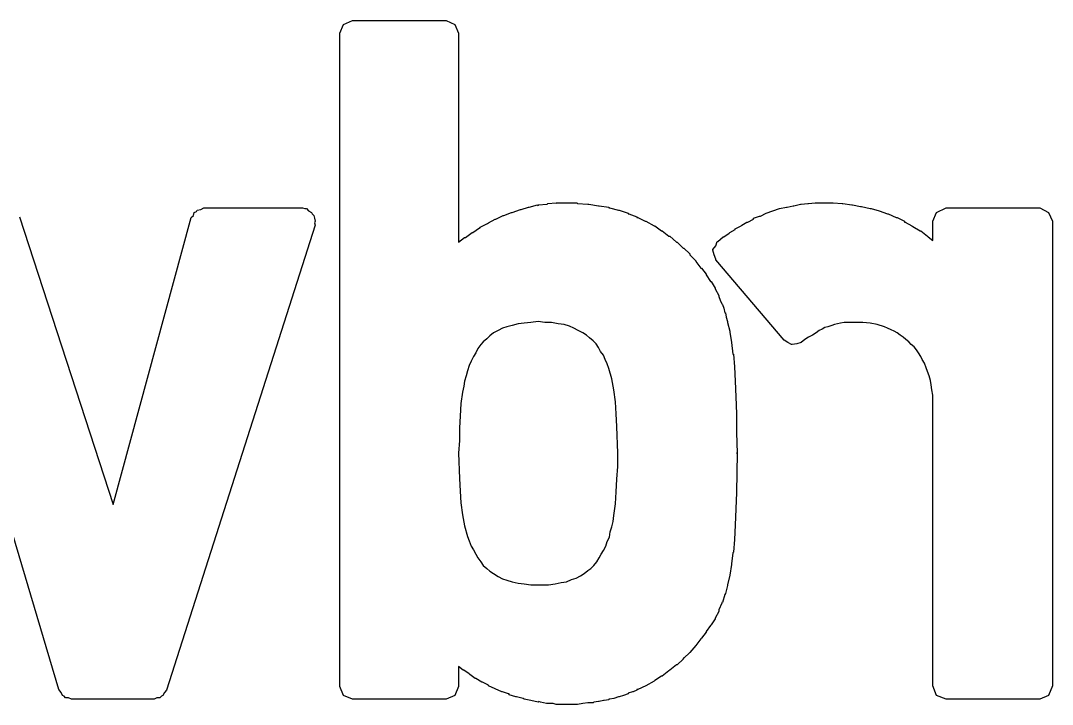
# Model space of a CAD drawing. Extents: x 135.7 to 179.4, y -147.5 to -55.1.
# Drawn here: x 173.593 to 174.981, y -147.504 to -146.584 of the extents above; entities that cross this region are included whole.
import ezdxf

# ---------------------------------------------------------------- set-up
doc = ezdxf.new("R2010")
doc.units = 0
doc.layers.add('BLACK', color=7, linetype='CONTINUOUS')

msp = doc.modelspace()

# ---------------------------------------------------------------- linework, layer by layer
at = {"layer": 'BLACK', "linetype": 'CONTINUOUS'}
for p, q in [((174.022, -146.601), (174.027, -146.589)), ((174.027, -146.589), (174.039, -146.584)), ((174.039, -146.584), (174.165, -146.584)), ((174.165, -146.584), (174.177, -146.589)), ((174.177, -146.589), (174.182, -146.601)), ((174.022, -147.48), (174.022, -146.601)), ((174.182, -146.601), (174.182, -146.882)), ((174.277, -146.835), (174.288, -146.832)), ((174.288, -146.832), (174.289, -146.833)), ((174.289, -146.832), (174.301, -146.831)), ((174.289, -146.833), (174.289, -146.832)), ((174.301, -146.831), (174.302, -146.83)), ((174.301, -146.831), (174.301, -146.831)), ((174.302, -146.83), (174.313, -146.829)), ((174.313, -146.829), (174.314, -146.83)), ((174.314, -146.83), (174.314, -146.829)), ((174.314, -146.829), (174.326, -146.829)), ((174.326, -146.829), (174.327, -146.829)), ((174.327, -146.829), (174.327, -146.829)), ((174.327, -146.829), (174.341, -146.829)), ((174.341, -146.829), (174.342, -146.83)), ((174.342, -146.83), (174.342, -146.83)), ((174.342, -146.83), (174.356, -146.831)), ((174.356, -146.831), (174.356, -146.831)), ((174.356, -146.831), (174.357, -146.831)), ((174.357, -146.831), (174.37, -146.833)), ((174.37, -146.833), (174.371, -146.833)), ((174.371, -146.833), (174.371, -146.833)), ((174.371, -146.833), (174.384, -146.835)), ((174.624, -146.835), (174.632, -146.833)), ((174.632, -146.833), (174.633, -146.833)), ((174.633, -146.833), (174.642, -146.831)), ((174.633, -146.833), (174.633, -146.833)), ((174.642, -146.831), (174.642, -146.831)), ((174.642, -146.831), (174.643, -146.831)), ((174.643, -146.831), (174.652, -146.83)), ((174.652, -146.83), (174.652, -146.83)), ((174.652, -146.83), (174.653, -146.83)), ((174.653, -146.83), (174.662, -146.829)), ((174.662, -146.829), (174.662, -146.829)), ((174.662, -146.829), (174.663, -146.829)), ((174.663, -146.829), (174.672, -146.829)), ((174.672, -146.829), (174.672, -146.829)), ((174.672, -146.829), (174.673, -146.829)), ((174.673, -146.829), (174.685, -146.829)), ((174.685, -146.829), (174.686, -146.829)), ((174.686, -146.829), (174.686, -146.829)), ((174.686, -146.829), (174.698, -146.83)), ((174.698, -146.83), (174.699, -146.83)), ((174.699, -146.83), (174.699, -146.83)), ((174.699, -146.83), (174.711, -146.832)), ((174.711, -146.832), (174.711, -146.832)), ((174.711, -146.832), (174.712, -146.832)), ((174.712, -146.832), (174.723, -146.834)), ((173.822, -146.849), (173.825, -146.846)), ((173.825, -146.846), (173.826, -146.842)), ((173.826, -146.842), (173.829, -146.841)), ((173.829, -146.841), (173.83, -146.839)), ((173.83, -146.839), (173.835, -146.838)), ((173.835, -146.838), (173.839, -146.836)), ((173.839, -146.836), (173.972, -146.836)), ((173.972, -146.836), (173.975, -146.837)), ((173.975, -146.837), (173.977, -146.837)), ((173.977, -146.837), (173.98, -146.84)), ((173.98, -146.84), (173.984, -146.842)), ((173.984, -146.842), (173.985, -146.844)), ((173.985, -146.844), (173.987, -146.846)), ((173.987, -146.846), (173.988, -146.85)), ((174.232, -146.851), (174.242, -146.846)), ((174.242, -146.846), (174.243, -146.846)), ((174.243, -146.846), (174.253, -146.842)), ((174.243, -146.846), (174.243, -146.846)), ((174.253, -146.842), (174.254, -146.842)), ((174.254, -146.842), (174.265, -146.838)), ((174.254, -146.842), (174.254, -146.842)), ((174.265, -146.838), (174.265, -146.838)), ((174.265, -146.838), (174.266, -146.838)), ((174.266, -146.838), (174.276, -146.835)), ((174.276, -146.835), (174.277, -146.835)), ((174.277, -146.835), (174.277, -146.835)), ((174.384, -146.835), (174.384, -146.836)), ((174.384, -146.836), (174.385, -146.836)), ((174.385, -146.836), (174.397, -146.839)), ((174.397, -146.839), (174.397, -146.839)), ((174.397, -146.839), (174.398, -146.839)), ((174.398, -146.839), (174.41, -146.843)), ((174.41, -146.843), (174.41, -146.844)), ((174.41, -146.844), (174.411, -146.844)), ((174.411, -146.844), (174.422, -146.848)), ((174.579, -146.85), (174.587, -146.847)), ((174.587, -146.847), (174.587, -146.847)), ((174.587, -146.847), (174.588, -146.847)), ((174.588, -146.847), (174.596, -146.843)), ((174.596, -146.843), (174.605, -146.84)), ((174.596, -146.843), (174.596, -146.843)), ((174.596, -146.843), (174.596, -146.843)), ((174.605, -146.84), (174.614, -146.837)), ((174.605, -146.84), (174.605, -146.84)), ((174.605, -146.84), (174.605, -146.84)), ((174.614, -146.837), (174.623, -146.835)), ((174.614, -146.837), (174.614, -146.837)), ((174.614, -146.837), (174.614, -146.837)), ((174.623, -146.835), (174.623, -146.835)), ((174.623, -146.835), (174.624, -146.835)), ((174.723, -146.834), (174.724, -146.834)), ((174.724, -146.834), (174.724, -146.834)), ((174.724, -146.834), (174.736, -146.837)), ((174.736, -146.837), (174.736, -146.837)), ((174.736, -146.837), (174.737, -146.837)), ((174.737, -146.837), (174.748, -146.84)), ((174.748, -146.84), (174.748, -146.84)), ((174.748, -146.84), (174.748, -146.84)), ((174.748, -146.84), (174.759, -146.844)), ((174.759, -146.844), (174.76, -146.844)), ((174.76, -146.844), (174.76, -146.844)), ((174.76, -146.844), (174.771, -146.849)), ((174.82, -146.854), (174.825, -146.842)), ((174.825, -146.842), (174.838, -146.836)), ((174.838, -146.836), (174.964, -146.836)), ((174.964, -146.836), (174.976, -146.842)), ((174.976, -146.842), (174.981, -146.854)), ((173.591, -146.848), (173.717, -147.235)), ((173.717, -147.235), (173.822, -146.849)), ((173.989, -146.859), (173.789, -147.485)), ((173.988, -146.85), (173.989, -146.854)), ((173.989, -146.854), (173.988, -146.856)), ((173.988, -146.856), (173.989, -146.859)), ((174.211, -146.862), (174.221, -146.857)), ((174.221, -146.857), (174.222, -146.856)), ((174.221, -146.857), (174.221, -146.857)), ((174.222, -146.856), (174.231, -146.851)), ((174.231, -146.851), (174.232, -146.851)), ((174.232, -146.851), (174.232, -146.851)), ((174.422, -146.848), (174.422, -146.849)), ((174.422, -146.849), (174.423, -146.849)), ((174.423, -146.849), (174.433, -146.854)), ((174.433, -146.854), (174.434, -146.854)), ((174.434, -146.854), (174.434, -146.854)), ((174.434, -146.854), (174.445, -146.86)), ((174.445, -146.86), (174.445, -146.86)), ((174.445, -146.86), (174.446, -146.86)), ((174.446, -146.86), (174.455, -146.867)), ((174.554, -146.864), (174.562, -146.86)), ((174.562, -146.86), (174.563, -146.859)), ((174.562, -146.86), (174.562, -146.86)), ((174.563, -146.859), (174.57, -146.855)), ((174.57, -146.855), (174.571, -146.855)), ((174.571, -146.855), (174.579, -146.851)), ((174.571, -146.855), (174.571, -146.855)), ((174.579, -146.851), (174.579, -146.85)), ((174.579, -146.851), (174.579, -146.851)), ((174.771, -146.849), (174.771, -146.849)), ((174.771, -146.849), (174.772, -146.849)), ((174.772, -146.849), (174.782, -146.854)), ((174.782, -146.854), (174.782, -146.855)), ((174.782, -146.855), (174.783, -146.855)), ((174.783, -146.855), (174.792, -146.86)), ((174.792, -146.86), (174.793, -146.861)), ((174.793, -146.861), (174.793, -146.861)), ((174.793, -146.861), (174.803, -146.867)), ((174.82, -146.88), (174.82, -146.854)), ((174.981, -146.854), (174.981, -147.479)), ((174.191, -146.876), (174.2, -146.869)), ((174.2, -146.869), (174.201, -146.869)), ((174.201, -146.869), (174.21, -146.863)), ((174.201, -146.869), (174.201, -146.869)), ((174.21, -146.863), (174.211, -146.863)), ((174.211, -146.863), (174.211, -146.862)), ((174.455, -146.867), (174.456, -146.867)), ((174.456, -146.867), (174.456, -146.867)), ((174.456, -146.867), (174.465, -146.874)), ((174.465, -146.874), (174.466, -146.874)), ((174.466, -146.874), (174.466, -146.874)), ((174.466, -146.874), (174.475, -146.882)), ((174.531, -146.881), (174.538, -146.875)), ((174.538, -146.875), (174.539, -146.875)), ((174.539, -146.875), (174.546, -146.87)), ((174.539, -146.875), (174.539, -146.875)), ((174.546, -146.87), (174.547, -146.869)), ((174.546, -146.87), (174.546, -146.87)), ((174.547, -146.869), (174.554, -146.865)), ((174.554, -146.865), (174.554, -146.864)), ((174.554, -146.864), (174.554, -146.864)), ((174.803, -146.867), (174.803, -146.867)), ((174.803, -146.867), (174.804, -146.867)), ((174.804, -146.867), (174.813, -146.874)), ((174.813, -146.874), (174.813, -146.874)), ((174.813, -146.874), (174.814, -146.875)), ((174.814, -146.875), (174.82, -146.88)), ((174.182, -146.882), (174.19, -146.876)), ((174.19, -146.876), (174.191, -146.876)), ((174.191, -146.876), (174.191, -146.876)), ((174.475, -146.882), (174.475, -146.882)), ((174.475, -146.882), (174.476, -146.882)), ((174.476, -146.882), (174.484, -146.89)), ((174.524, -146.892), (174.528, -146.887)), ((174.528, -146.887), (174.53, -146.881)), ((174.53, -146.881), (174.531, -146.881)), ((174.531, -146.881), (174.531, -146.881)), ((174.484, -146.89), (174.484, -146.89)), ((174.484, -146.89), (174.485, -146.89)), ((174.485, -146.89), (174.493, -146.898)), ((174.493, -146.898), (174.493, -146.899)), ((174.493, -146.899), (174.493, -146.899)), ((174.493, -146.899), (174.501, -146.907)), ((174.524, -146.893), (174.524, -146.892)), ((174.526, -146.899), (174.524, -146.893)), ((174.524, -146.893), (174.524, -146.893)), ((174.528, -146.905), (174.526, -146.899)), ((174.501, -146.907), (174.501, -146.908)), ((174.501, -146.908), (174.501, -146.908)), ((174.501, -146.908), (174.508, -146.917)), ((174.508, -146.917), (174.508, -146.917)), ((174.508, -146.917), (174.509, -146.917)), ((174.509, -146.917), (174.515, -146.925)), ((174.528, -146.906), (174.528, -146.905)), ((174.528, -146.905), (174.528, -146.905)), ((174.62, -147.014), (174.528, -146.906)), ((174.515, -146.925), (174.515, -146.926)), ((174.515, -146.926), (174.515, -146.926)), ((174.515, -146.926), (174.521, -146.935)), ((174.521, -146.935), (174.521, -146.935)), ((174.521, -146.935), (174.522, -146.935)), ((174.522, -146.935), (174.527, -146.944)), ((174.527, -146.944), (174.527, -146.945)), ((174.527, -146.945), (174.527, -146.945)), ((174.527, -146.945), (174.532, -146.954)), ((174.532, -146.954), (174.532, -146.955)), ((174.532, -146.955), (174.532, -146.955)), ((174.532, -146.955), (174.534, -146.96)), ((174.534, -146.96), (174.534, -146.96)), ((174.534, -146.96), (174.534, -146.96)), ((174.534, -146.96), (174.536, -146.965)), ((174.536, -146.965), (174.536, -146.965)), ((174.536, -146.965), (174.537, -146.966)), ((174.537, -146.966), (174.539, -146.971)), ((174.539, -146.971), (174.539, -146.971)), ((174.539, -146.971), (174.539, -146.971)), ((174.539, -146.971), (174.54, -146.977)), ((174.54, -146.977), (174.54, -146.977)), ((174.54, -146.977), (174.541, -146.977)), ((174.541, -146.977), (174.542, -146.983)), ((174.542, -146.983), (174.542, -146.983)), ((174.542, -146.983), (174.542, -146.983)), ((174.542, -146.983), (174.544, -146.989)), ((174.241, -146.998), (174.235, -147.001)), ((174.247, -146.996), (174.241, -146.998)), ((174.254, -146.994), (174.247, -146.996)), ((174.262, -146.992), (174.254, -146.994)), ((174.27, -146.991), (174.262, -146.992)), ((174.279, -146.99), (174.27, -146.991)), ((174.289, -146.989), (174.279, -146.99)), ((174.298, -146.99), (174.289, -146.989)), ((174.307, -146.99), (174.298, -146.99)), ((174.316, -146.992), (174.307, -146.99)), ((174.324, -146.993), (174.316, -146.992)), ((174.331, -146.995), (174.324, -146.993)), ((174.337, -146.998), (174.331, -146.995)), ((174.343, -147.001), (174.337, -146.998)), ((174.544, -146.989), (174.544, -146.989)), ((174.544, -146.989), (174.544, -146.99)), ((174.544, -146.99), (174.547, -147.002)), ((174.671, -146.999), (174.667, -147.001)), ((174.675, -146.997), (174.671, -146.999)), ((174.679, -146.996), (174.675, -146.997)), ((174.684, -146.994), (174.679, -146.996)), ((174.688, -146.993), (174.684, -146.994)), ((174.692, -146.992), (174.688, -146.993)), ((174.696, -146.991), (174.692, -146.992)), ((174.701, -146.99), (174.696, -146.991)), ((174.705, -146.99), (174.701, -146.99)), ((174.71, -146.99), (174.705, -146.99)), ((174.715, -146.99), (174.71, -146.99)), ((174.726, -146.99), (174.715, -146.99)), ((174.736, -146.991), (174.726, -146.99)), ((174.745, -146.993), (174.736, -146.991)), ((174.755, -146.996), (174.745, -146.993)), ((174.759, -146.998), (174.755, -146.996)), ((174.764, -147), (174.759, -146.998)), ((174.768, -147.002), (174.764, -147)), ((174.22, -147.012), (174.215, -147.016)), ((174.224, -147.008), (174.22, -147.012)), ((174.229, -147.004), (174.224, -147.008)), ((174.235, -147.001), (174.229, -147.004)), ((174.349, -147.004), (174.343, -147.001)), ((174.354, -147.007), (174.349, -147.004)), ((174.358, -147.011), (174.354, -147.007)), ((174.363, -147.015), (174.358, -147.011)), ((174.547, -147.002), (174.547, -147.003)), ((174.547, -147.003), (174.547, -147.003)), ((174.547, -147.003), (174.549, -147.017)), ((174.625, -147.017), (174.62, -147.014)), ((174.648, -147.013), (174.643, -147.017)), ((174.653, -147.01), (174.648, -147.013)), ((174.658, -147.007), (174.653, -147.01)), ((174.663, -147.004), (174.658, -147.007)), ((174.667, -147.001), (174.663, -147.004)), ((174.772, -147.004), (174.768, -147.002)), ((174.776, -147.007), (174.772, -147.004)), ((174.78, -147.01), (174.776, -147.007)), ((174.784, -147.013), (174.78, -147.01)), ((174.788, -147.016), (174.784, -147.013)), ((174.208, -147.025), (174.205, -147.031)), ((174.212, -147.02), (174.208, -147.025)), ((174.215, -147.016), (174.212, -147.02)), ((174.367, -147.019), (174.363, -147.015)), ((174.37, -147.024), (174.367, -147.019)), ((174.373, -147.029), (174.37, -147.024)), ((174.549, -147.017), (174.549, -147.017)), ((174.549, -147.017), (174.549, -147.017)), ((174.549, -147.017), (174.551, -147.033)), ((174.63, -147.02), (174.625, -147.017)), ((174.631, -147.02), (174.63, -147.02)), ((174.637, -147.019), (174.631, -147.02)), ((174.631, -147.02), (174.631, -147.02)), ((174.643, -147.017), (174.637, -147.019)), ((174.791, -147.02), (174.788, -147.016)), ((174.795, -147.023), (174.791, -147.02)), ((174.798, -147.027), (174.795, -147.023)), ((174.801, -147.031), (174.798, -147.027)), ((174.199, -147.042), (174.196, -147.048)), ((174.202, -147.036), (174.199, -147.042)), ((174.205, -147.031), (174.202, -147.036)), ((174.377, -147.034), (174.373, -147.029)), ((174.379, -147.04), (174.377, -147.034)), ((174.382, -147.046), (174.379, -147.04)), ((174.551, -147.033), (174.551, -147.033)), ((174.551, -147.033), (174.552, -147.033)), ((174.552, -147.033), (174.553, -147.05)), ((174.804, -147.036), (174.801, -147.031)), ((174.806, -147.04), (174.804, -147.036)), ((174.809, -147.045), (174.806, -147.04)), ((174.194, -147.055), (174.192, -147.062)), ((174.196, -147.048), (174.194, -147.055)), ((174.384, -147.052), (174.382, -147.046)), ((174.388, -147.066), (174.384, -147.052)), ((174.553, -147.05), (174.553, -147.05)), ((174.553, -147.05), (174.553, -147.05)), ((174.553, -147.05), (174.554, -147.069)), ((174.811, -147.051), (174.809, -147.045)), ((174.813, -147.056), (174.811, -147.051)), ((174.815, -147.062), (174.813, -147.056)), ((174.19, -147.069), (174.189, -147.076)), ((174.192, -147.062), (174.19, -147.069)), ((174.391, -147.081), (174.388, -147.066)), ((174.554, -147.069), (174.554, -147.069)), ((174.554, -147.069), (174.554, -147.069)), ((174.554, -147.069), (174.555, -147.09)), ((174.817, -147.068), (174.815, -147.062)), ((174.818, -147.074), (174.817, -147.068)), ((174.189, -147.076), (174.187, -147.084)), ((174.393, -147.097), (174.391, -147.081)), ((174.819, -147.081), (174.818, -147.074)), ((174.82, -147.088), (174.819, -147.081)), ((174.187, -147.084), (174.185, -147.099)), ((174.394, -147.113), (174.393, -147.097)), ((174.555, -147.09), (174.555, -147.09)), ((174.555, -147.09), (174.555, -147.09)), ((174.555, -147.09), (174.556, -147.113)), ((174.82, -147.095), (174.82, -147.088)), ((174.82, -147.103), (174.82, -147.095)), ((173.644, -147.484), (173.529, -147.098)), ((174.185, -147.099), (174.184, -147.116)), ((174.82, -147.479), (174.82, -147.103)), ((174.184, -147.116), (174.183, -147.132)), ((174.395, -147.13), (174.394, -147.113)), ((174.556, -147.113), (174.556, -147.113)), ((174.556, -147.113), (174.556, -147.113)), ((174.556, -147.113), (174.556, -147.138)), ((174.183, -147.132), (174.183, -147.149)), ((174.396, -147.166), (174.395, -147.13)), ((174.556, -147.138), (174.556, -147.138)), ((174.556, -147.138), (174.556, -147.138)), ((174.556, -147.138), (174.557, -147.166)), ((174.183, -147.149), (174.182, -147.166)), ((174.182, -147.166), (174.183, -147.2)), ((174.396, -147.184), (174.396, -147.166)), ((174.557, -147.166), (174.556, -147.166)), ((174.556, -147.166), (174.557, -147.166)), ((174.557, -147.166), (174.556, -147.219)), ((174.395, -147.201), (174.396, -147.184)), ((174.183, -147.2), (174.184, -147.217)), ((174.394, -147.218), (174.395, -147.201)), ((174.184, -147.217), (174.185, -147.233)), ((174.393, -147.234), (174.394, -147.218)), ((174.556, -147.219), (174.554, -147.263)), ((174.556, -147.219), (174.556, -147.219)), ((174.556, -147.219), (174.556, -147.219)), ((174.185, -147.233), (174.187, -147.249)), ((174.391, -147.25), (174.393, -147.234)), ((174.187, -147.249), (174.19, -147.264)), ((174.39, -147.258), (174.391, -147.25)), ((174.19, -147.264), (174.194, -147.278)), ((174.388, -147.265), (174.39, -147.258)), ((174.554, -147.263), (174.553, -147.282)), ((174.554, -147.263), (174.554, -147.263)), ((174.554, -147.263), (174.554, -147.263)), ((174.194, -147.278), (174.196, -147.284)), ((174.385, -147.279), (174.386, -147.272)), ((174.386, -147.272), (174.388, -147.265)), ((174.196, -147.284), (174.199, -147.291)), ((174.199, -147.291), (174.202, -147.296)), ((174.377, -147.297), (174.38, -147.291)), ((174.38, -147.291), (174.382, -147.285)), ((174.382, -147.285), (174.385, -147.279)), ((174.553, -147.282), (174.552, -147.299)), ((174.553, -147.282), (174.553, -147.282)), ((174.553, -147.282), (174.553, -147.282)), ((174.202, -147.296), (174.205, -147.302)), ((174.205, -147.302), (174.208, -147.307)), ((174.371, -147.307), (174.374, -147.302)), ((174.374, -147.302), (174.377, -147.297)), ((174.551, -147.3), (174.549, -147.315)), ((174.552, -147.299), (174.551, -147.3)), ((174.551, -147.3), (174.551, -147.3)), ((174.208, -147.307), (174.212, -147.312)), ((174.212, -147.312), (174.215, -147.317)), ((174.215, -147.317), (174.22, -147.321)), ((174.36, -147.321), (174.364, -147.317)), ((174.364, -147.317), (174.368, -147.312)), ((174.368, -147.312), (174.371, -147.307)), ((174.549, -147.316), (174.547, -147.33)), ((174.549, -147.315), (174.549, -147.315)), ((174.549, -147.315), (174.549, -147.316)), ((174.22, -147.321), (174.224, -147.325)), ((174.224, -147.325), (174.229, -147.328)), ((174.229, -147.328), (174.235, -147.332)), ((174.235, -147.332), (174.241, -147.335)), ((174.34, -147.334), (174.346, -147.331)), ((174.346, -147.331), (174.351, -147.328)), ((174.351, -147.328), (174.356, -147.324)), ((174.356, -147.324), (174.36, -147.321)), ((174.547, -147.33), (174.544, -147.343)), ((174.547, -147.33), (174.547, -147.33)), ((174.547, -147.33), (174.547, -147.33)), ((174.241, -147.335), (174.247, -147.337)), ((174.247, -147.337), (174.254, -147.339)), ((174.254, -147.339), (174.262, -147.341)), ((174.262, -147.341), (174.27, -147.342)), ((174.27, -147.342), (174.279, -147.343)), ((174.279, -147.343), (174.289, -147.343)), ((174.289, -147.343), (174.29, -147.343)), ((174.29, -147.343), (174.291, -147.343)), ((174.291, -147.343), (174.292, -147.343)), ((174.292, -147.343), (174.292, -147.343)), ((174.292, -147.343), (174.292, -147.343)), ((174.292, -147.343), (174.293, -147.343)), ((174.293, -147.343), (174.293, -147.343)), ((174.293, -147.343), (174.303, -147.343)), ((174.303, -147.343), (174.312, -147.342)), ((174.312, -147.342), (174.32, -147.34)), ((174.32, -147.34), (174.327, -147.339)), ((174.327, -147.339), (174.334, -147.336)), ((174.334, -147.336), (174.34, -147.334)), ((174.544, -147.344), (174.541, -147.355)), ((174.544, -147.343), (174.544, -147.343)), ((174.544, -147.343), (174.544, -147.344)), ((174.54, -147.356), (174.537, -147.367)), ((174.541, -147.355), (174.54, -147.356)), ((174.54, -147.356), (174.54, -147.356)), ((174.536, -147.368), (174.532, -147.377)), ((174.537, -147.367), (174.536, -147.367)), ((174.536, -147.367), (174.536, -147.368)), ((174.527, -147.389), (174.522, -147.397)), ((174.532, -147.379), (174.527, -147.388)), ((174.527, -147.388), (174.527, -147.388)), ((174.527, -147.388), (174.527, -147.389)), ((174.532, -147.377), (174.532, -147.378)), ((174.532, -147.378), (174.532, -147.379)), ((174.521, -147.398), (174.515, -147.406)), ((174.522, -147.397), (174.521, -147.398)), ((174.521, -147.398), (174.521, -147.398)), ((174.508, -147.416), (174.501, -147.425)), ((174.509, -147.415), (174.508, -147.416)), ((174.508, -147.416), (174.508, -147.416)), ((174.515, -147.407), (174.509, -147.415)), ((174.515, -147.406), (174.515, -147.407)), ((174.515, -147.407), (174.515, -147.407)), ((174.501, -147.425), (174.493, -147.434)), ((174.501, -147.425), (174.501, -147.425)), ((174.501, -147.425), (174.501, -147.425)), ((174.484, -147.443), (174.476, -147.451)), ((174.485, -147.442), (174.484, -147.442)), ((174.484, -147.442), (174.484, -147.443)), ((174.493, -147.434), (174.485, -147.442)), ((174.493, -147.434), (174.493, -147.434)), ((174.493, -147.434), (174.493, -147.434)), ((174.188, -147.458), (174.182, -147.453)), ((174.182, -147.453), (174.182, -147.48)), ((174.189, -147.458), (174.188, -147.458)), ((174.188, -147.458), (174.188, -147.458)), ((174.196, -147.463), (174.189, -147.458)), ((174.466, -147.458), (174.465, -147.459)), ((174.475, -147.451), (174.466, -147.458)), ((174.466, -147.458), (174.466, -147.458)), ((174.476, -147.451), (174.475, -147.451)), ((174.475, -147.451), (174.475, -147.451)), ((174.197, -147.464), (174.196, -147.463)), ((174.204, -147.469), (174.197, -147.464)), ((174.197, -147.464), (174.197, -147.464)), ((174.205, -147.469), (174.204, -147.469)), ((174.213, -147.474), (174.205, -147.469)), ((174.205, -147.469), (174.205, -147.469)), ((174.446, -147.472), (174.445, -147.473)), ((174.455, -147.466), (174.446, -147.472)), ((174.456, -147.466), (174.455, -147.466)), ((174.465, -147.459), (174.456, -147.466)), ((174.456, -147.466), (174.456, -147.466)), ((173.647, -147.488), (173.644, -147.484)), ((173.789, -147.485), (173.786, -147.488)), ((174.027, -147.492), (174.022, -147.48)), ((174.182, -147.48), (174.177, -147.492)), ((174.214, -147.474), (174.213, -147.474)), ((174.213, -147.474), (174.213, -147.474)), ((174.222, -147.478), (174.214, -147.474)), ((174.222, -147.479), (174.222, -147.478)), ((174.231, -147.483), (174.222, -147.479)), ((174.222, -147.479), (174.222, -147.479)), ((174.24, -147.487), (174.231, -147.483)), ((174.231, -147.483), (174.231, -147.483)), ((174.231, -147.483), (174.231, -147.483)), ((174.422, -147.485), (174.417, -147.487)), ((174.423, -147.484), (174.422, -147.484)), ((174.422, -147.484), (174.422, -147.485)), ((174.434, -147.479), (174.423, -147.484)), ((174.445, -147.473), (174.434, -147.479)), ((174.434, -147.479), (174.434, -147.479)), ((174.434, -147.479), (174.434, -147.479)), ((174.445, -147.473), (174.445, -147.473)), ((174.825, -147.492), (174.82, -147.479)), ((174.981, -147.479), (174.976, -147.492)), ((173.649, -147.492), (173.647, -147.488)), ((173.651, -147.493), (173.649, -147.492)), ((173.653, -147.495), (173.651, -147.493)), ((173.657, -147.495), (173.653, -147.495)), ((173.661, -147.497), (173.657, -147.495)), ((173.772, -147.497), (173.661, -147.497)), ((173.776, -147.495), (173.772, -147.497)), ((173.78, -147.495), (173.776, -147.495)), ((173.782, -147.493), (173.78, -147.495)), ((173.784, -147.492), (173.782, -147.493)), ((173.786, -147.488), (173.784, -147.492)), ((174.039, -147.497), (174.027, -147.492)), ((174.165, -147.497), (174.039, -147.497)), ((174.177, -147.492), (174.165, -147.497)), ((174.241, -147.487), (174.24, -147.487)), ((174.24, -147.487), (174.24, -147.487)), ((174.249, -147.49), (174.241, -147.487)), ((174.25, -147.49), (174.249, -147.49)), ((174.25, -147.491), (174.25, -147.49)), ((174.259, -147.494), (174.25, -147.491)), ((174.26, -147.494), (174.259, -147.494)), ((174.259, -147.494), (174.259, -147.494)), ((174.269, -147.496), (174.26, -147.494)), ((174.27, -147.497), (174.269, -147.496)), ((174.269, -147.496), (174.269, -147.496)), ((174.279, -147.499), (174.27, -147.497)), ((174.289, -147.501), (174.279, -147.499)), ((174.279, -147.499), (174.279, -147.499)), ((174.279, -147.499), (174.279, -147.499)), ((174.29, -147.5), (174.289, -147.501)), ((174.292, -147.501), (174.29, -147.5)), ((174.37, -147.5), (174.364, -147.501)), ((174.371, -147.5), (174.37, -147.5)), ((174.377, -147.499), (174.371, -147.5)), ((174.371, -147.5), (174.371, -147.5)), ((174.378, -147.499), (174.377, -147.499)), ((174.384, -147.498), (174.378, -147.499)), ((174.378, -147.499), (174.378, -147.499)), ((174.385, -147.497), (174.384, -147.497)), ((174.384, -147.497), (174.384, -147.498)), ((174.391, -147.496), (174.385, -147.497)), ((174.397, -147.494), (174.391, -147.496)), ((174.391, -147.496), (174.391, -147.496)), ((174.391, -147.496), (174.391, -147.496)), ((174.398, -147.494), (174.397, -147.494)), ((174.397, -147.494), (174.397, -147.494)), ((174.404, -147.492), (174.398, -147.494)), ((174.41, -147.49), (174.404, -147.492)), ((174.404, -147.492), (174.404, -147.492)), ((174.404, -147.492), (174.404, -147.492)), ((174.416, -147.487), (174.41, -147.489)), ((174.41, -147.489), (174.41, -147.489)), ((174.41, -147.489), (174.41, -147.49)), ((174.417, -147.487), (174.416, -147.487)), ((174.416, -147.487), (174.416, -147.487)), ((174.838, -147.497), (174.825, -147.492)), ((174.964, -147.497), (174.838, -147.497)), ((174.976, -147.492), (174.964, -147.497)), ((174.296, -147.502), (174.292, -147.501)), ((174.3, -147.503), (174.296, -147.502)), ((174.296, -147.502), (174.296, -147.502)), ((174.296, -147.502), (174.296, -147.502)), ((174.304, -147.503), (174.3, -147.503)), ((174.3, -147.503), (174.3, -147.503)), ((174.3, -147.503), (174.3, -147.503)), ((174.305, -147.503), (174.304, -147.503)), ((174.309, -147.503), (174.305, -147.503)), ((174.305, -147.503), (174.305, -147.503)), ((174.313, -147.504), (174.309, -147.503)), ((174.309, -147.503), (174.309, -147.503)), ((174.309, -147.503), (174.309, -147.503)), ((174.318, -147.504), (174.313, -147.504)), ((174.313, -147.504), (174.313, -147.504)), ((174.313, -147.504), (174.313, -147.504)), ((174.322, -147.504), (174.318, -147.504)), ((174.318, -147.504), (174.318, -147.504)), ((174.318, -147.504), (174.318, -147.504)), ((174.327, -147.504), (174.322, -147.504)), ((174.322, -147.504), (174.322, -147.504)), ((174.322, -147.504), (174.322, -147.504)), ((174.334, -147.504), (174.327, -147.504)), ((174.327, -147.504), (174.327, -147.504)), ((174.327, -147.504), (174.327, -147.504)), ((174.335, -147.504), (174.334, -147.504)), ((174.334, -147.504), (174.334, -147.504)), ((174.342, -147.504), (174.335, -147.504)), ((174.349, -147.503), (174.342, -147.504)), ((174.342, -147.504), (174.342, -147.504)), ((174.342, -147.504), (174.342, -147.504)), ((174.356, -147.502), (174.349, -147.503)), ((174.349, -147.503), (174.349, -147.503)), ((174.349, -147.503), (174.349, -147.503)), ((174.357, -147.502), (174.356, -147.502)), ((174.356, -147.502), (174.356, -147.502)), ((174.363, -147.502), (174.357, -147.502)), ((174.364, -147.501), (174.363, -147.502)), ((174.364, -147.501), (174.364, -147.501))]:
    msp.add_line(p, q, dxfattribs=at)

doc.saveas('drawing.dxf')
